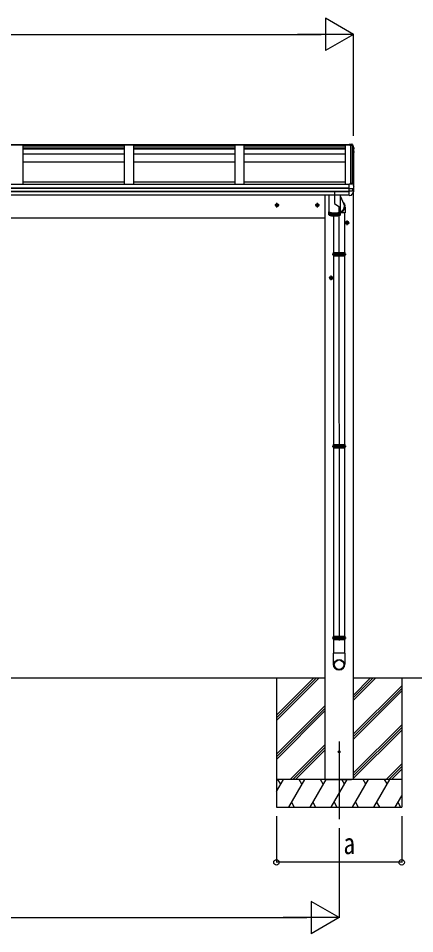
# Model space of a CAD drawing. Units: millimetres, scale not verified. Extents: x -14718 to 14718, y -10395 to 10395.
# Drawn here: x -7186 to -5034, y -6225 to -1255 of the extents above; entities that cross this region are included whole.
import ezdxf
from ezdxf.enums import TextEntityAlignment as Align

# ---------------------------------------------------------------- set-up
doc = ezdxf.new("R2010")
doc.units = ezdxf.units.MM
doc.header["$LTSCALE"] = 50
for name, color, linetype in [('0-3_YKK_12', 2, 'Continuous'), ('0-4_YKK_13', 4, 'Continuous'), ('0-5_YKK_A1', 4, 'Continuous'), ('0-6_YKK_D', 6, 'Continuous')]:
    doc.layers.add(name, color=color, linetype=linetype)
doc.styles.add('ＭＳ ゴシック', font='')
doc.styles.get('ＭＳ ゴシック').set_extended_font_data('MS Gothic')

msp = doc.modelspace()

# ---------------------------------------------------------------- linework, layer by layer
at = {"layer": '0-3_YKK_12'}
for p, q in [((-5444.82, -2276.29), (-5444.43, -4632.96)), ((-5444.43, -5181.55), (-5444.43, -5602.63))]:
    msp.add_line(p, q, dxfattribs=at)
msp.add_lwpolyline([(-5468.43, -2199.11), (-5468.43, -2260.13), (-5444.82, -2276.29)], dxfattribs=at)
at = {"layer": '0-4_YKK_13'}
for p, q in [((-5388.93, -1937.99), (-5388.93, -1937.98)), ((-5388.93, -1937.98), (-5374.77, -1938.75)), ((-5388.93, -1937.98), (-5388.93, -1940.41)), ((-5388.93, -1940.84), (-5388.93, -1940.41)), ((-5385.93, -1940.84), (-5388.93, -1940.84)), ((-5385.93, -1940.84), (-5385.93, -1944.07)), ((-5385.93, -1943.08), (-5375.1, -1943.69)), ((-5375.1, -1944.07), (-5385.93, -1944.07)), ((-5375.1, -1943.69), (-5374.73, -1941.21)), ((-5375.1, -1943.69), (-5375.1, -1944.11)), ((-5374.95, -1943.9), (-5374.73, -1942.41)), ((-5373.75, -1943.96), (-5374.95, -1943.9)), ((-5366.93, -1963.7), (-5366.36, -1963.59)), ((-5366.93, -1964.05), (-5366.36, -1963.94)), ((-5365.51, -1965.3), (-5366.93, -1965.58)), ((-5366.93, -1977.36), (-5365.79, -1977.5)), ((-5366.93, -1981.37), (-5365.11, -1981.73)), ((-5366.08, -1983.06), (-5366.93, -1982.9)), ((-5364.46, -1960.01), (-5364.46, -1964.03)), ((-5364.1, -1978.62), (-5364.09, -1978.68)), ((-5364.05, -1978.95), (-5364.05, -1983)), ((-5388.93, -2153.27), (-5388.93, -2152.95)), ((-5388.93, -2153.96), (-5388.93, -2153.27)), ((-5388.93, -2176.17), (-5388.93, -2153.96)), ((-5388.93, -2177.43), (-5388.93, -2176.17)), ((-5388.93, -2178.27), (-5388.93, -2177.43)), ((-5388.93, -2178.27), (-5374.14, -2178.36)), ((-5388.93, -2192.12), (-5388.93, -2178.27)), ((-5372.48, -2178.27), (-5366.1, -2177.48)), ((-5371.93, -2178.2), (-5371.93, -2192)), ((-5371.93, -2185.99), (-5364.7, -2187.39)), ((-5365.23, -2177.34), (-5365.16, -2177.32)), ((-5365.23, -2177.34), (-5365.23, -2177.33)), ((-5364.36, -2176.34), (-5364.36, -2169.84)), ((-5500.43, -2213.64), (-5500.43, -2303.29)), ((-5436.43, -2303.29), (-5436.43, -2213.64)), ((-5436.43, -2222.58), (-5415.48, -2273.54)), ((-5388.93, -2192.12), (-5374.14, -2191.92)), ((-5388.93, -2194.03), (-5388.93, -2192.12)), ((-5388.93, -2195.55), (-5388.93, -2194.03)), ((-5388.93, -2216.03), (-5388.93, -2195.55)), ((-5388.93, -2216.43), (-5377.34, -2215.8)), ((-5388.93, -2216.43), (-5388.93, -2216.03)), ((-5376.55, -2215.34), (-5376.56, -2215.36)), ((-5363.89, -2194.9), (-5363.89, -2188.37)), ((-5770.42, -2269.8), (-5793.42, -2269.8)), ((-5781.92, -2282.31), (-5781.92, -2257.29)), ((-5550.42, -2269.8), (-5573.42, -2269.8)), ((-5561.92, -2282.31), (-5561.92, -2257.29)), ((-5411.82, -2279.79), (-5411.82, -2310.97)), ((-5500.43, -2304.26), (-5500.43, -2319.71)), ((-5499.85, -2321.27), (-5499.85, -2305.81)), ((-5498.61, -2307), (-5498.61, -2322.45)), ((-5496.8, -2323.54), (-5496.8, -2308.09)), ((-5494.43, -2309.08), (-5494.43, -2324.54)), ((-5491.56, -2325.44), (-5491.56, -2309.98)), ((-5488.25, -2326.21), (-5488.25, -2310.76)), ((-5484.54, -2311.41), (-5484.54, -2326.87)), ((-5480.53, -2311.92), (-5480.53, -2327.38)), ((-5476.29, -2312.28), (-5476.29, -2327.74)), ((-5474.28, -2327.85), (-5474.28, -2527.33)), ((-5471.89, -2312.49), (-5471.89, -2327.94)), ((-5467.43, -2312.53), (-5467.43, -2327.99)), ((-5462.99, -2312.42), (-5462.99, -2327.87)), ((-5458.66, -2312.14), (-5458.66, -2327.6)), ((-5454.52, -2311.71), (-5454.52, -2327.17)), ((-5450.65, -2311.14), (-5450.65, -2326.6)), ((-5447.13, -2310.44), (-5447.13, -2325.89)), ((-5444.03, -2309.61), (-5444.03, -2325.07)), ((-5441.41, -2308.69), (-5441.41, -2324.15)), ((-5439.31, -2307.69), (-5439.31, -2323.14)), ((-5437.78, -2306.64), (-5437.78, -2322.09)), ((-5436.43, -2319.71), (-5436.43, -2304.26)), ((-5411.82, -2310.97), (-5436.43, -2310.97)), ((-5414.58, -2310.97), (-5414.58, -2527.33)), ((-5388.92, -2364.8), (-5411.92, -2364.8)), ((-5400.42, -2377.31), (-5400.42, -2352.29)), ((-5477.03, -2529.33), (-5411.83, -2529.33)), ((-5476.43, -2527.33), (-5412.43, -2527.33)), ((-5476.43, -2527.33), (-5476.43, -2529.33)), ((-5412.43, -2527.33), (-5412.43, -2529.33)), ((-5482.43, -2536.33), (-5406.43, -2536.33)), ((-5477.03, -2543.33), (-5411.83, -2543.33)), ((-5476.43, -2543.33), (-5476.43, -2545.33)), ((-5476.43, -2545.33), (-5412.43, -2545.33)), ((-5474.28, -2545.33), (-5474.28, -3568.78)), ((-5414.58, -2545.33), (-5414.58, -3568.78)), ((-5412.43, -2543.33), (-5412.43, -2545.33)), ((-5475.92, -2664.8), (-5498.92, -2664.8)), ((-5487.42, -2677.31), (-5487.42, -2652.29)), ((-5482.43, -3577.78), (-5406.43, -3577.78)), ((-5477.03, -3570.78), (-5411.83, -3570.78)), ((-5476.43, -3568.78), (-5412.43, -3568.78)), ((-5476.43, -3568.78), (-5476.43, -3570.78)), ((-5412.43, -3568.78), (-5412.43, -3570.78)), ((-5477.03, -3584.78), (-5411.83, -3584.78)), ((-5476.43, -3584.78), (-5476.43, -3586.78)), ((-5476.43, -3586.78), (-5412.43, -3586.78)), ((-5474.28, -3586.78), (-5474.28, -4610.23)), ((-5414.58, -3586.78), (-5414.58, -4610.23)), ((-5412.43, -3584.78), (-5412.43, -3586.78)), ((-5482.43, -4619.23), (-5406.43, -4619.23)), ((-5477.03, -4612.23), (-5411.83, -4612.23)), ((-5476.43, -4610.23), (-5412.43, -4610.23)), ((-5476.43, -4610.23), (-5476.43, -4612.23)), ((-5412.43, -4610.23), (-5412.43, -4612.23)), ((-5477.03, -4626.23), (-5411.83, -4626.23)), ((-5476.43, -4626.23), (-5476.43, -4628.23)), ((-5476.43, -4628.23), (-5412.43, -4628.23)), ((-5474.28, -4628.23), (-5474.28, -4702.5)), ((-5414.58, -4628.23), (-5414.58, -4702.5)), ((-5412.43, -4626.23), (-5412.43, -4628.23)), ((-5412.58, -4702.5), (-5476.28, -4702.5)), ((-5476.28, -4702.5), (-5476.28, -4761.77)), ((-5412.58, -4702.5), (-5412.58, -4761.77))]:
    msp.add_line(p, q, dxfattribs=at)
for points in [[(-5388.93, -1940.41), (-5374.73, -1941.21), (-5374.73, -1942.41), (-5373.61, -1942.47)], [(-5375.03, -1944.11), (-5374.95, -1943.55), (-5374.95, -1943.9)], [(-5372.12, -1939.96), (-5367.88, -1950.57), (-5364.53, -1959.52), (-5364.47, -1959.79), (-5364.46, -1959.85)], [(-5372.12, -1943.53), (-5371.13, -1946.02), (-5370.15, -1948.52), (-5369.18, -1951.02), (-5368.22, -1953.52), (-5367.28, -1956.03), (-5366.35, -1958.55), (-5365.43, -1961.07), (-5364.53, -1963.59)], [(-5364.23, -1983.64), (-5365.69, -1986.19), (-5366.93, -1988.31)], [(-5364.46, -1959.85), (-5364.46, -1959.96), (-5364.46, -1960.01)], [(-5364.09, -1978.64), (-5364.06, -1978.81), (-5364.06, -1978.95)], [(-5388.93, -2152.95), (-5374.93, -2153.63), (-5374.93, -2147.98), (-5373.17, -2148.08)], [(-5372.48, -2178.27), (-5372.73, -2178.3), (-5372.88, -2178.31)], [(-5372.29, -2148.7), (-5371.26, -2151.28), (-5370.24, -2153.87), (-5369.23, -2156.46), (-5368.24, -2159.06), (-5367.26, -2161.66), (-5366.3, -2164.27), (-5365.35, -2166.89), (-5364.41, -2169.5)], [(-5367.71, -2177.56), (-5366.47, -2177.52), (-5365.23, -2177.33)], [(-5364.41, -2169.5), (-5364.37, -2169.71), (-5364.36, -2169.84)], [(-5781.92, -2277.31), (-5788.42, -2273.55), (-5788.42, -2266.05), (-5781.92, -2262.29)], [(-5781.92, -2277.31), (-5775.42, -2273.55), (-5775.42, -2266.05), (-5781.92, -2262.29)], [(-5561.92, -2277.31), (-5568.42, -2273.55), (-5568.42, -2266.05), (-5561.92, -2262.29)], [(-5561.92, -2277.31), (-5555.42, -2273.55), (-5555.42, -2266.05), (-5561.92, -2262.29)], [(-5500.43, -2303.29), (-5500.43, -2303.43), (-5500.32, -2303.99), (-5500.06, -2304.55), (-5499.66, -2305.1), (-5499.12, -2305.64), (-5498.44, -2306.17), (-5497.62, -2306.69), (-5496.67, -2307.19), (-5495.59, -2307.67), (-5494.38, -2308.14), (-5493.06, -2308.58), (-5491.62, -2309), (-5490.08, -2309.39), (-5488.44, -2309.76), (-5486.71, -2310.09), (-5484.9, -2310.39), (-5483.01, -2310.67), (-5481.05, -2310.9), (-5479.04, -2311.11), (-5476.97, -2311.27), (-5474.87, -2311.41), (-5472.74, -2311.5), (-5470.59, -2311.56), (-5468.43, -2311.58)], [(-5500.38, -2303.78), (-5500.39, -2303.84), (-5500.43, -2304.4), (-5500.32, -2304.96), (-5500.06, -2305.51), (-5499.66, -2306.06), (-5499.12, -2306.6), (-5498.44, -2307.14), (-5497.62, -2307.65), (-5496.67, -2308.16), (-5495.59, -2308.64), (-5494.38, -2309.1), (-5493.06, -2309.55), (-5491.62, -2309.96), (-5490.08, -2310.36), (-5488.44, -2310.72), (-5486.71, -2311.06), (-5484.9, -2311.36), (-5483.01, -2311.63), (-5481.05, -2311.87), (-5479.04, -2312.07), (-5476.97, -2312.24), (-5474.87, -2312.37), (-5472.74, -2312.47), (-5470.59, -2312.52), (-5468.43, -2312.54)], [(-5500.43, -2319.71), (-5500.43, -2319.85), (-5500.32, -2320.41), (-5500.06, -2320.97), (-5499.66, -2321.52), (-5499.12, -2322.06), (-5498.44, -2322.59), (-5497.62, -2323.11), (-5496.67, -2323.61), (-5495.59, -2324.09), (-5494.38, -2324.56), (-5493.06, -2325), (-5491.62, -2325.42), (-5490.08, -2325.81), (-5488.44, -2326.18), (-5486.71, -2326.51), (-5484.9, -2326.82), (-5483.01, -2327.09), (-5481.05, -2327.32), (-5479.04, -2327.53), (-5476.97, -2327.7), (-5474.87, -2327.83), (-5472.74, -2327.92), (-5470.59, -2327.98), (-5468.43, -2328)], [(-5468.43, -2311.58), (-5466.27, -2311.56), (-5464.12, -2311.5), (-5461.99, -2311.41), (-5459.89, -2311.27), (-5457.83, -2311.11), (-5455.81, -2310.9), (-5453.85, -2310.67), (-5451.96, -2310.39), (-5450.15, -2310.09), (-5448.42, -2309.76), (-5446.78, -2309.39), (-5445.24, -2309), (-5443.8, -2308.58), (-5442.48, -2308.14), (-5441.27, -2307.67), (-5440.19, -2307.19), (-5439.24, -2306.69), (-5438.42, -2306.17), (-5437.74, -2305.64), (-5437.2, -2305.1), (-5436.8, -2304.55), (-5436.54, -2303.99), (-5436.44, -2303.43), (-5436.43, -2303.29)], [(-5468.43, -2312.54), (-5466.27, -2312.52), (-5464.12, -2312.47), (-5461.99, -2312.37), (-5459.89, -2312.24), (-5457.83, -2312.07), (-5455.81, -2311.87), (-5453.85, -2311.63), (-5451.96, -2311.36), (-5450.15, -2311.06), (-5448.42, -2310.72), (-5446.78, -2310.36), (-5445.24, -2309.96), (-5443.8, -2309.55), (-5442.48, -2309.1), (-5441.27, -2308.64), (-5440.19, -2308.16), (-5439.24, -2307.65), (-5438.42, -2307.14), (-5437.74, -2306.6), (-5437.2, -2306.06), (-5436.8, -2305.51), (-5436.54, -2304.96), (-5436.44, -2304.4), (-5436.47, -2303.84), (-5436.49, -2303.78)], [(-5468.43, -2328), (-5466.27, -2327.98), (-5464.12, -2327.92), (-5461.99, -2327.83), (-5459.89, -2327.7), (-5457.83, -2327.53), (-5455.81, -2327.32), (-5453.85, -2327.09), (-5451.96, -2326.82), (-5450.15, -2326.51), (-5448.42, -2326.18), (-5446.78, -2325.81), (-5445.24, -2325.42), (-5443.8, -2325), (-5442.48, -2324.56), (-5441.27, -2324.09), (-5440.19, -2323.61), (-5439.24, -2323.11), (-5438.42, -2322.59), (-5437.74, -2322.06), (-5437.2, -2321.52), (-5436.8, -2320.97), (-5436.54, -2320.41), (-5436.44, -2319.85), (-5436.43, -2319.71)], [(-5400.42, -2372.31), (-5406.92, -2368.55), (-5406.92, -2361.05), (-5400.42, -2357.29)], [(-5400.42, -2372.31), (-5393.92, -2368.55), (-5393.92, -2361.05), (-5400.42, -2357.29)], [(-5487.42, -2672.31), (-5493.92, -2668.55), (-5493.92, -2661.05), (-5487.42, -2657.29)], [(-5487.42, -2672.31), (-5480.92, -2668.55), (-5480.92, -2661.05), (-5487.42, -2657.29)]]:
    msp.add_lwpolyline(points, dxfattribs=at)
for centre, radius in [((-5781.92, -2269.8), 8.5), ((-5781.92, -2269.8), 7.7), ((-5781.92, -2269.8), 6.5), ((-5561.92, -2269.8), 8.5), ((-5561.92, -2269.8), 7.7), ((-5561.92, -2269.8), 6.5), ((-5400.42, -2364.8), 8.5), ((-5400.42, -2364.8), 7.7), ((-5400.42, -2364.8), 6.5), ((-5487.42, -2664.8), 8.5), ((-5487.42, -2664.8), 7.7), ((-5487.42, -2664.8), 6.5), ((-5444.43, -5237.5), 5)]:
    msp.add_circle(centre, radius, dxfattribs=at)
for centre, radius, start, end in [((-5374.35, -1941.34), 2.62, 31.83445, 99.24), ((-5373.77, -1944.26), 0.3, 21.99494, 87.04231), ((-5373.7, -1944.17), 1.7, 22.00225, 87.0423), ((-5835.87, -2130.52), 498.52, 19.56907, 21.95354), ((-5798.69, -1734.75), 499.04, 329.90411, 330.14673), ((-5798.69, -1735.09), 499.04, 329.90411, 330.14673), ((-5366.42, -1963.3), 0.3, 280.95393, 327.06409), ((-5366.42, -1963.65), 0.299, 280.88931, 19.51522), ((-5366.13, -1983.36), 0.299, 330.19129, 79.12168), ((-5365.81, -1979.83), 2.32, 60.30373, 87.34859), ((-5365.75, -1964.03), 1.3, 280.88938, 19.44863), ((-5365.36, -1978.91), 1.3, 10.02543, 80.23195), ((-5365.35, -1983), 1.3, 330.27138, 79.1216), ((-5373.22, -2149.08), 1, 22.05378, 87.04045), ((-5365.36, -2176.34), 1, 281.45361, 0), ((-5377.4, -2214.8), 1, 273.10735, 326.38063), ((-5758.83, -1961.19), 459.05, 326.38357, 329.32444), ((-5371.59, -2175.64), 16.37, 265.48312, 268.58725), ((-5364.89, -2188.37), 0.998, 0.05121, 79.086), ((-5364.89, -2194.9), 1, 329.32149, 0), ((-5450.18, -2536.33), 27.75, 165.38919, 194.61079), ((-5438.68, -2536.33), 27.75, 0, 14.61083), ((-5438.68, -2536.33), 27.75, 345.38917, 0), ((-5450.18, -3577.78), 27.75, 165.38919, 194.61079), ((-5438.68, -3577.78), 27.75, 0, 14.61083), ((-5438.68, -3577.78), 27.75, 345.38917, 0), ((-5450.18, -4619.23), 27.75, 165.38919, 194.61079), ((-5438.68, -4619.23), 27.75, 0, 14.61083), ((-5438.68, -4619.23), 27.75, 345.38917, 0), ((-5445.28, -4761.77), 31, 180, 270), ((-5443.58, -4761.77), 31, 270, 0)]:
    msp.add_arc(centre, radius, start, end, dxfattribs=at)
for centre, major_axis, ratio, start_param, end_param in [((-5372.78, -2170.75), (9.96, 2.12), 0.734427, 4.4222801, 4.5475838), ((-5372.78, -2199.52), (-9.97, 1.96), 0.736539, 4.8664216, 4.9917253), ((-5372.93, -2191.8), (-1, 0.195), 0.067217, 2.8005545, 3.1546872), ((-5444.82, -2276.29), (-33, -3.09), 0.972144, 1.7359273, 3.9808678), ((-5444.75, -2276.28), (-2.75, 29.4), 0.995638, 3.3348099, 4.712389)]:
    msp.add_ellipse(centre, major_axis=major_axis, ratio=ratio, start_param=start_param, end_param=end_param, dxfattribs=at)
for major_axis in [(-28.29, 0), (-25.83, 0)]:
    msp.add_ellipse((-5444.43, -4764.59), major_axis=major_axis, ratio=0.996195, dxfattribs=at)
at = {"layer": '0-5_YKK_A1'}
for p, q in [((-10185.93, -1942.54), (-5385.93, -1942.54)), ((-7160.93, -1944.11), (-7210.93, -1944.11)), ((-7160.93, -1944.11), (-7160.93, -2155.98)), ((-6610.93, -1949.59), (-7160.93, -1949.59)), ((-6610.93, -1959.62), (-7160.93, -1959.62)), ((-6610.93, -1964.48), (-7160.93, -1964.48)), ((-6610.93, -1965.99), (-7160.93, -1965.99)), ((-6560.93, -1944.11), (-6610.93, -1944.11)), ((-6610.93, -1944.11), (-6610.93, -2155.98)), ((-6560.93, -1944.11), (-6610.93, -1944.11)), ((-6560.93, -1944.11), (-6560.93, -2155.98)), ((-6010.93, -1949.59), (-6560.93, -1949.59)), ((-6010.93, -1959.62), (-6560.93, -1959.62)), ((-6010.93, -1964.48), (-6560.93, -1964.48)), ((-6010.93, -1965.99), (-6560.93, -1965.99)), ((-5960.93, -1944.11), (-6010.93, -1944.11)), ((-6010.93, -1944.11), (-6010.93, -2155.98)), ((-5960.93, -1944.11), (-5960.93, -2155.98)), ((-5410.93, -1949.59), (-5960.93, -1949.59)), ((-5410.93, -1959.62), (-5960.93, -1959.62)), ((-5410.93, -1964.48), (-5960.93, -1964.48)), ((-5410.93, -1965.99), (-5960.93, -1965.99)), ((-5374.05, -1944.11), (-5410.93, -1944.11)), ((-5410.93, -1944.11), (-5410.93, -2155.98)), ((-5385.93, -1944.11), (-5385.93, -1940.84)), ((-5379.63, -2153.4), (-5379.63, -1944.11)), ((-5366.93, -1962.67), (-5374.05, -1944.11)), ((-5373.93, -1944.43), (-5373.93, -2148.04)), ((-5366.93, -1962.67), (-5366.93, -2162.55)), ((-6610.93, -1992.95), (-7160.93, -1992.95)), ((-6610.93, -2035.47), (-7160.93, -2035.47)), ((-6010.93, -1992.95), (-6560.93, -1992.95)), ((-6010.93, -2035.47), (-6560.93, -2035.47)), ((-5410.93, -1992.95), (-5960.93, -1992.95)), ((-5410.93, -2035.47), (-5960.93, -2035.47)), ((-10182.93, -2155.98), (-5388.93, -2155.98)), ((-10182.93, -2175.51), (-5388.93, -2175.51)), ((-10182.93, -2176.41), (-5388.93, -2176.41)), ((-6610.93, -2144.05), (-7160.93, -2144.05)), ((-6010.93, -2144.05), (-6560.93, -2144.05)), ((-5410.93, -2144.05), (-5960.93, -2144.05)), ((-5366.93, -2177.58), (-5366.93, -2186.96)), ((-10182.93, -2193.65), (-5388.93, -2193.65)), ((-10182.93, -2195.61), (-5388.93, -2195.61)), ((-10182.93, -2213.64), (-5388.93, -2213.64)), ((-10050.43, -2337.5), (-5521.43, -2337.5)), ((-5521.43, -4837.5), (-10050.43, -4837.5)), ((-5784.43, -4837.5), (-5784.43, -5537.5)), ((-5784.43, -5038.48), (-5583.45, -4837.5)), ((-5784.43, -5052.62), (-5569.31, -4837.5)), ((-5784.43, -5066.76), (-5555.17, -4837.5)), ((-4501.91, -4837.5), (-5367.43, -4837.5)), ((-5367.43, -4958.13), (-5246.8, -4837.5)), ((-5367.43, -4943.99), (-5260.94, -4837.5)), ((-5366.93, -4929.35), (-5275.08, -4837.5)), ((-5104.43, -4837.5), (-5104.43, -5537.5)), ((-5367.43, -5141.98), (-5104.43, -4878.98)), ((-5367.43, -5156.12), (-5104.43, -4893.12)), ((-5367.43, -5170.26), (-5104.43, -4907.26)), ((-5784.43, -5250.61), (-5521.43, -4987.61)), ((-5784.43, -5264.75), (-5521.43, -5001.75)), ((-5784.43, -5278.89), (-5521.43, -5015.9)), ((-5367.43, -5354.11), (-5104.43, -5091.11)), ((-5367.43, -5368.25), (-5104.43, -5105.25)), ((-5367.43, -5382.39), (-5104.43, -5119.39)), ((-5709.19, -5387.5), (-5521.43, -5199.74)), ((-5695.05, -5387.5), (-5521.43, -5213.88)), ((-5680.9, -5387.5), (-5521.43, -5228.03)), ((-5188.69, -5387.5), (-5104.43, -5303.24)), ((-5174.55, -5387.5), (-5104.43, -5317.38)), ((-5160.4, -5387.5), (-5104.43, -5331.53)), ((-5104.43, -5387.5), (-5784.43, -5387.5)), ((-5784.43, -5453.58), (-5746.28, -5387.5)), ((-5761.28, -5413.48), (-5776.28, -5387.5)), ((-5717.41, -5537.5), (-5630.81, -5387.5)), ((-5645.81, -5413.48), (-5660.81, -5387.5)), ((-5601.94, -5537.5), (-5515.34, -5387.5)), ((-5530.34, -5413.48), (-5545.34, -5387.5)), ((-5366.93, -5387.5), (-5521.93, -5387.5)), ((-5511.93, -5387.5), (-5376.93, -5387.5)), ((-5486.47, -5537.5), (-5399.87, -5387.5)), ((-5414.87, -5413.48), (-5429.87, -5387.5)), ((-5371, -5537.5), (-5284.4, -5387.5)), ((-5299.4, -5413.48), (-5314.4, -5387.5)), ((-5255.53, -5537.5), (-5168.93, -5387.5)), ((-5198.93, -5387.5), (-5183.93, -5413.48)), ((-5702.42, -5511.52), (-5687.42, -5537.5)), ((-5586.94, -5511.52), (-5571.94, -5537.5)), ((-5471.47, -5511.52), (-5456.48, -5537.5)), ((-5356, -5511.52), (-5341.01, -5537.5)), ((-5240.53, -5511.52), (-5225.54, -5537.5)), ((-5140.06, -5537.5), (-5104.43, -5475.78)), ((-5125.06, -5511.52), (-5110.07, -5537.5)), ((-5784.43, -5537.5), (-5104.43, -5537.5))]:
    msp.add_line(p, q, dxfattribs=at)
for points in [[(-10185.93, -1944.11), (-10185.93, -1940.84), (-5385.93, -1940.84)], [(-5521.43, -2213.64), (-5521.43, -4837.5), (-5521.43, -5387.5)], [(-5367.43, -2201.05), (-5367.43, -4837.5), (-5367.43, -5387.5)]]:
    msp.add_lwpolyline(points, dxfattribs=at)
at = {"layer": '0-6_YKK_D'}
for p, q in [((-5366.93, -1342.54), (-5518.49, -1255.04)), ((-5518.49, -1255.04), (-5518.49, -1430.04)), ((-5366.93, -1893.4), (-5366.93, -1341.54)), ((-10029.93, -1342.54), (-5541.93, -1342.54)), ((-5366.93, -1342.54), (-5670.04, -1342.54)), ((-5366.93, -1342.54), (-5518.49, -1430.04)), ((-5784.43, -5587.5), (-5784.43, -5838.5)), ((-5104.43, -5587.5), (-5104.43, -5838.5)), ((-5444.43, -5652.63), (-5444.43, -6138.5)), ((-5104.43, -5837.5), (-5784.43, -5837.5)), ((-5444.43, -6137.5), (-5595.99, -6050)), ((-5595.99, -6050), (-5595.99, -6225)), ((-9952.43, -6137.5), (-5619.43, -6137.5)), ((-5444.43, -6137.5), (-5747.54, -6137.5)), ((-5444.43, -6137.5), (-5595.99, -6225))]:
    msp.add_line(p, q, dxfattribs=at)
for centre in [(-5784.43, -5837.5), (-5104.43, -5837.5)]:
    msp.add_circle(centre, 14.88, dxfattribs=at)

# ---------------------------------------------------------------- texts
at = {"layer": '0-6_YKK_D', "style": 'ＭＳ ゴシック', "width": 0.8}
msp.add_text('a', height=115.5, dxfattribs=at).set_placement((-5420.4, -5827.5), align=Align.BOTTOM_LEFT)

doc.saveas('drawing.dxf')
